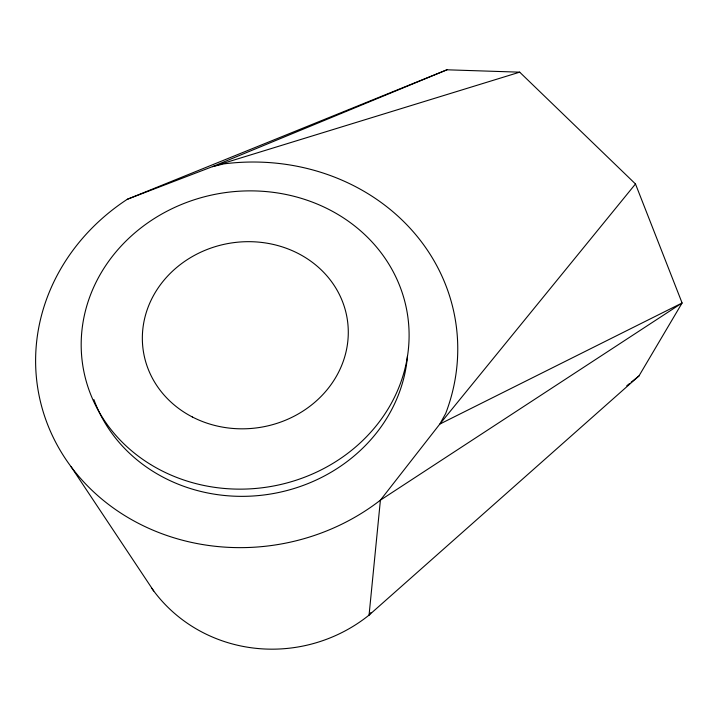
<?xml version="1.0" encoding="UTF-8"?>
<svg xmlns="http://www.w3.org/2000/svg" width="718" height="718" viewBox="0 0 718 718"><rect width="100%" height="100%" fill="white"/><g stroke="black" fill="none" stroke-linecap="round" stroke-linejoin="round"><path stroke-width="1.08" d="M371.089 612.427L369.07 615.102L638.966 375.945L682.1 302.987L635.484 183.961L519.697 72.168L446.964 69.799L127.301 199.281A211.568 192.271 -9.4 0 0 77.849 475.271A211.568 192.271 -9.4 0 0 380.405 500.159L682.1 302.987L439.811 424.078L380.405 500.159L369.07 615.102A149.156 142.837 -15.2 0 1 151.794 588.311M635.484 183.961L439.811 424.078L445.636 413.595A211.568 192.271 -9.4 0 0 223.729 163.901L212.384 166.666L127.301 199.281M626.778 385.772L629.39 383.663M631.131 382.263L638.966 375.945M446.964 69.799L212.384 166.666L519.697 72.168M71.118 466.781L153.724 590.977M407.474 356.038A161.424 146.571 -9.3 0 1 266.279 494.666A161.424 146.571 -9.3 0 1 93.896 399.594M192.352 416.978A103.212 93.322 -9.1 0 0 348.275 333.861A103.212 93.322 -9.1 0 0 195.323 254.908A103.212 93.322 -9.1 0 0 192.352 416.978M150.618 464.519A164.341 148.716 -9.2 0 0 408.425 348.849A164.341 148.716 -9.2 0 0 176.386 206.658A164.341 148.716 -9.2 0 0 150.618 464.519"/></g></svg>
